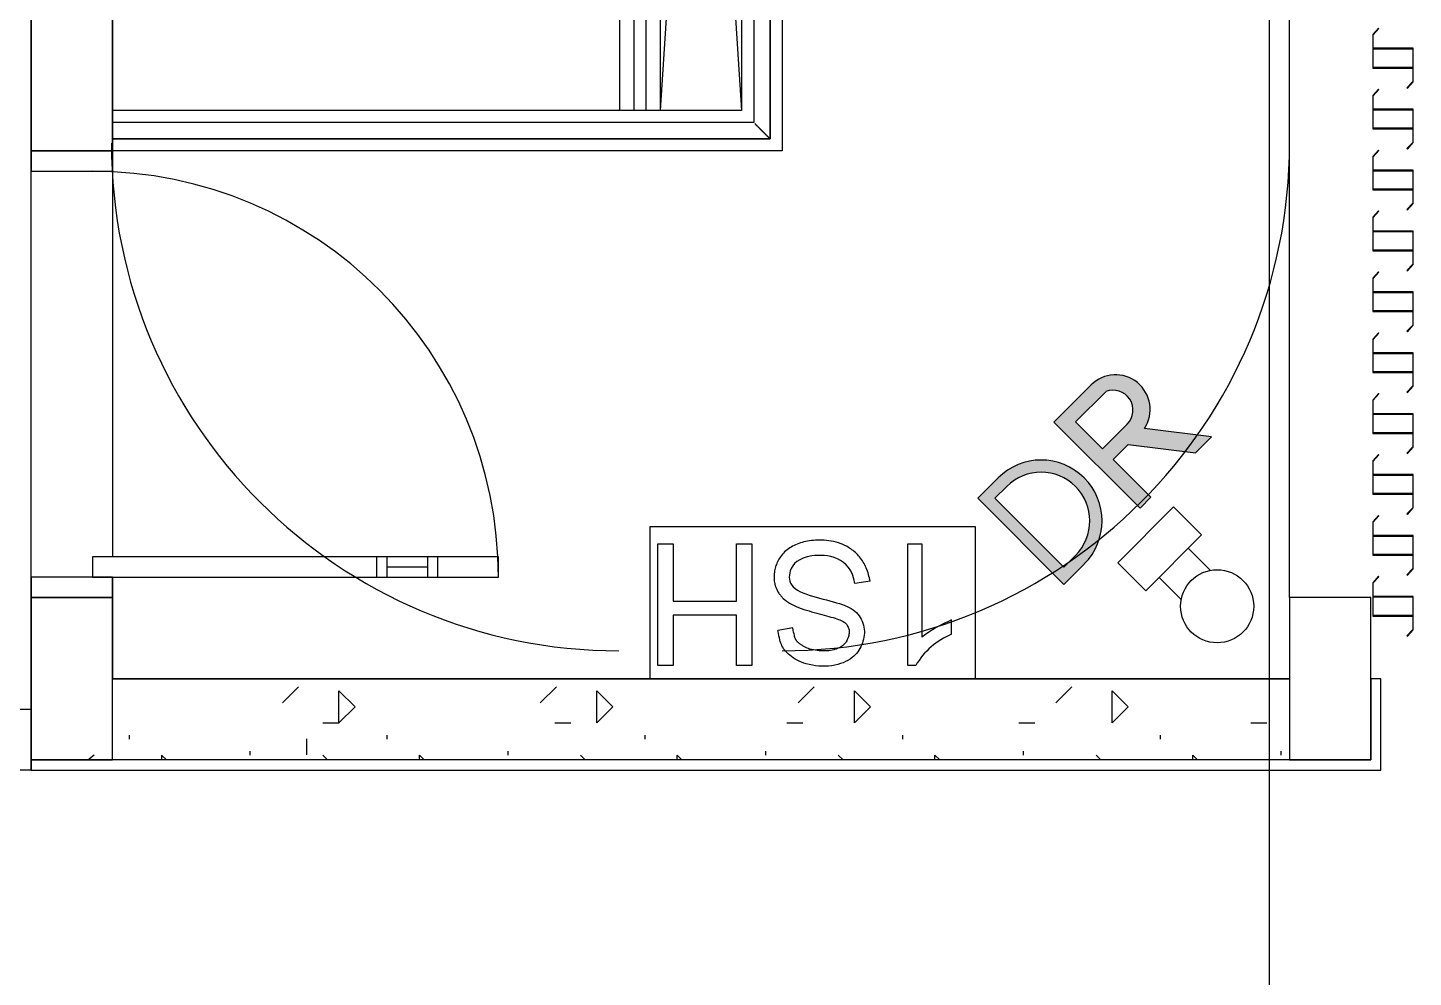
# Model space of a CAD drawing. Header units: millimetres. Extents: x -145636 to 131102, y -135903 to -7470.
# Drawn here: x 68036 to 71449, y -89409 to -87069 of the extents above; entities that cross this region are included whole.
import ezdxf

# ---------------------------------------------------------------- set-up
doc = ezdxf.new("R2010")
doc.units = ezdxf.units.MM
doc.layers.get('Defpoints').update_dxf_attribs({"color": 130})
doc.layers.add('M_ARCHI', color=8, linetype='Continuous')

# ---------------------------------------------------------------- blocks, each defined once
blk = doc.blocks.new('RF Archi 21.10.2024')
at = {"layer": 'M_ARCHI'}
h = blk.add_hatch(color=8, dxfattribs=at)
h.paths.add_polyline_path([(-95817.3, -104846.2), (-95767, -104795.9), (-95743.2, -104764.8), (-95728.2, -104728.7), (-95723.1, -104689.8), (-95728.2, -104651), (-95743.2, -104614.8), (-95767, -104583.8), (-95801.4, -104558.5), (-95834.3, -104544.9), (-95873.1, -104539.8), (-95911.9, -104544.9), (-95948.1, -104559.9), (-95979.1, -104583.8), (-96029.4, -104634), (-95909.9, -104753.5)])
h.paths.add_polyline_path([(-95817.3, -104803.7), (-95987, -104634), (-95957.9, -104605), (-95933.1, -104585.9), (-95904.1, -104573.9), (-95873.1, -104569.8), (-95842, -104573.9), (-95813.1, -104585.9), (-95788.2, -104605), (-95769.2, -104629.8), (-95757.2, -104658.8), (-95753.1, -104689.8), (-95757.2, -104720.9), (-95772, -104753.5), (-95788.2, -104774.7)])
h.paths.add_polyline_path([(-95629.5, -104658.3), (-95602.6, -104631.5), (-95695.4, -104538.7), (-95658.5, -104501.8), (-95493.2, -104522.1), (-95453.4, -104482.3), (-95618.7, -104462), (-95609.5, -104443.4), (-95605, -104423), (-95605.7, -104402.2), (-95611.3, -104382.1), (-95621.6, -104364.1), (-95636, -104349), (-95653.7, -104337.9), (-95673.5, -104331.5), (-95694.2, -104330), (-95714.8, -104333.5), (-95733.8, -104342), (-95750.2, -104354.8), (-95841.6, -104446.2), (-95801.4, -104486.4)])
h.paths.add_polyline_path([(-95721.9, -104512.1), (-95788.2, -104445.9), (-95713.7, -104371.4), (-95702, -104368.3), (-95689.9, -104368.3), (-95678.1, -104371.2), (-95667.5, -104376.9), (-95658.5, -104385.1), (-95651.9, -104395.2), (-95647.9, -104406.7), (-95646.9, -104418.8), (-95648.8, -104430.7), (-95653.7, -104441.8), (-95661.1, -104451.4)])
at = {"layer": 'M_ARCHI', "color": 8}
for p, q in [((-95311, -25375.2), (-95311, -128210.3)), ((-98361, -105278.5), (-98361, -97593.5)), ((-98361, -97793.5), (-98361, -103778.5)), ((-98161, -103778.5), (-98161, -97793.5)), ((-95261, -104878.5), (-95261, -97793.5)), ((-96811, -100653.5), (-96611, -103678.5)), ((-96811, -103678.5), (-96611, -100653.5)), ((-96911, -103678.5), (-96911, -100928.5)), ((-96876, -103678.5), (-96876, -100928.5)), ((-96876, -103678.5), (-96876, -100928.5)), ((-96846, -103678.5), (-96846, -100928.5)), ((-96846, -103678.5), (-96846, -100928.5)), ((-96811, -103678.5), (-96811, -100928.5)), ((-98161, -103403.5), (-98161, -104778.5)), ((-96911, -103678.5), (-96911, -103403.5)), ((-96611, -103403.5), (-96611, -103678.5)), ((-96611, -103403.5), (-96611, -103678.5)), ((-96581, -103403.5), (-96581, -103708.5)), ((-96581, -103409.3), (-96581, -103708.5)), ((-96541, -103403.5), (-96541, -103748.5)), ((-96541, -103748.5), (-96541, -103409.3)), ((-96511, -103403.5), (-96511, -103778.5)), ((-96511, -103403.5), (-96511, -103778.5)), ((-96511, -103403.5), (-96511, -103778.5)), ((-96511, -103403.5), (-96511, -103778.5)), ((-95041.9, -103476.1), (-95056.3, -103491.9)), ((-95056.3, -103491.9), (-95056.3, -103574.1)), ((-95056.3, -103491.9), (-95056.3, -103491.9)), ((-95054.8, -103492.5), (-95040.9, -103477.1)), ((-95054.8, -103525.6), (-95054.8, -103492.5)), ((-95054.8, -103492.5), (-95054.8, -103492.5)), ((-95040.9, -103477.1), (-95041.9, -103476.1)), ((-95041.9, -103476.1), (-95041.9, -103476.1)), ((-95040.9, -103477.1), (-95040.9, -103477.1)), ((-94956.3, -103525.6), (-95054.8, -103525.6)), ((-95054.8, -103525.6), (-95054.8, -103525.6)), ((-95054.8, -103527.1), (-94957.8, -103527.1)), ((-95054.8, -103572.6), (-95054.8, -103527.1)), ((-95054.8, -103527.1), (-95054.8, -103527.1)), ((-94957.8, -103527.1), (-94957.8, -103572.6)), ((-94957.8, -103527.1), (-94957.8, -103527.1)), ((-94956.3, -103607.8), (-94956.3, -103525.6)), ((-94956.3, -103525.6), (-94956.3, -103525.6)), ((-95056.3, -103574.1), (-94957.8, -103574.1)), ((-95056.3, -103574.1), (-95056.3, -103574.1)), ((-94957.8, -103572.6), (-95054.8, -103572.6)), ((-95054.8, -103572.6), (-95054.8, -103572.6)), ((-94957.8, -103572.6), (-94957.8, -103572.6)), ((-94957.8, -103574.1), (-94957.8, -103607.2)), ((-94957.8, -103574.1), (-94957.8, -103574.1)), ((-95041.9, -103626.1), (-95056.3, -103641.9)), ((-95054.8, -103642.5), (-95040.9, -103627.1)), ((-95040.9, -103627.1), (-95041.9, -103626.1)), ((-95041.9, -103626.1), (-95041.9, -103626.1)), ((-95040.9, -103627.1), (-95040.9, -103627.1)), ((-94957.8, -103607.2), (-94971.8, -103622.6)), ((-94971.8, -103622.6), (-94970.7, -103623.7)), ((-94971.8, -103622.6), (-94971.8, -103622.6)), ((-94970.7, -103623.7), (-94956.3, -103607.8)), ((-94970.7, -103623.7), (-94970.7, -103623.7)), ((-94957.8, -103607.2), (-94957.8, -103607.2)), ((-94956.3, -103607.8), (-94956.3, -103607.8)), ((-95056.3, -103641.9), (-95056.3, -103724.1)), ((-95056.3, -103641.9), (-95056.3, -103641.9)), ((-95054.8, -103675.6), (-95054.8, -103642.5)), ((-95054.8, -103642.5), (-95054.8, -103642.5)), ((-98161, -103778.5), (-98161, -103678.5)), ((-96611, -103678.5), (-98161, -103678.5)), ((-96612.4, -103678.5), (-96811, -103678.5)), ((-94956.3, -103675.6), (-95054.8, -103675.6)), ((-95054.8, -103675.6), (-95054.8, -103675.6)), ((-95054.8, -103677.1), (-94957.8, -103677.1)), ((-95054.8, -103722.6), (-95054.8, -103677.1)), ((-95054.8, -103677.1), (-95054.8, -103677.1)), ((-94957.8, -103677.1), (-94957.8, -103722.6)), ((-94957.8, -103677.1), (-94957.8, -103677.1)), ((-94956.3, -103757.8), (-94956.3, -103675.6)), ((-94956.3, -103675.6), (-94956.3, -103675.6)), ((-96581, -103708.5), (-98161, -103708.5)), ((-98161, -103748.5), (-98161, -103708.5)), ((-96581, -103708.5), (-98161, -103708.5)), ((-98161, -103711.2), (-98161, -103745.8)), ((-98161, -103745.8), (-98161, -103711.2)), ((-98161, -103743.5), (-98161, -103713.5)), ((-98161, -103743.5), (-98161, -103713.5)), ((-95056.3, -103724.1), (-94957.8, -103724.1)), ((-95056.3, -103724.1), (-95056.3, -103724.1)), ((-94957.8, -103722.6), (-95054.8, -103722.6)), ((-95054.8, -103722.6), (-95054.8, -103722.6)), ((-94957.8, -103722.6), (-94957.8, -103722.6)), ((-94957.8, -103724.1), (-94957.8, -103757.2)), ((-94957.8, -103724.1), (-94957.8, -103724.1)), ((-98161, -103748.5), (-96541, -103748.5)), ((-96541, -103748.5), (-98161, -103748.5)), ((-94957.8, -103757.2), (-94971.8, -103772.6)), ((-94970.7, -103773.7), (-94956.3, -103757.8)), ((-94957.8, -103757.2), (-94957.8, -103757.2)), ((-94956.3, -103757.8), (-94956.3, -103757.8)), ((-98361, -103778.5), (-98161, -103778.5)), ((-98361, -104878.5), (-98361, -103778.5)), ((-98361, -103778.5), (-98161, -103778.5)), ((-98161, -103778.5), (-98361, -103778.5)), ((-98361, -103778.5), (-98361, -103828.5)), ((-96511, -103778.5), (-98161, -103778.5)), ((-98161, -103828.5), (-98161, -103778.5)), ((-96511, -103778.5), (-98161, -103778.5)), ((-96511, -103778.5), (-96911, -103778.5)), ((-96511, -103778.5), (-96911, -103778.5)), ((-95041.9, -103776.1), (-95056.3, -103791.9)), ((-95056.3, -103791.9), (-95056.3, -103874.1)), ((-95056.3, -103791.9), (-95056.3, -103791.9)), ((-95054.8, -103792.5), (-95040.9, -103777.1)), ((-95054.8, -103825.6), (-95054.8, -103792.5)), ((-95054.8, -103792.5), (-95054.8, -103792.5)), ((-95040.9, -103777.1), (-95041.9, -103776.1)), ((-95041.9, -103776.1), (-95041.9, -103776.1)), ((-95040.9, -103777.1), (-95040.9, -103777.1)), ((-94971.8, -103772.6), (-94970.7, -103773.7)), ((-94971.8, -103772.6), (-94971.8, -103772.6)), ((-94970.7, -103773.7), (-94970.7, -103773.7)), ((-98361, -103828.5), (-98161, -103828.5)), ((-94956.3, -103825.6), (-95054.8, -103825.6)), ((-95054.8, -103825.6), (-95054.8, -103825.6)), ((-95054.8, -103827.1), (-94957.8, -103827.1)), ((-95054.8, -103872.6), (-95054.8, -103827.1)), ((-95054.8, -103827.1), (-95054.8, -103827.1)), ((-94957.8, -103827.1), (-94957.8, -103872.6)), ((-94957.8, -103827.1), (-94957.8, -103827.1)), ((-94956.3, -103907.8), (-94956.3, -103825.6)), ((-94956.3, -103825.6), (-94956.3, -103825.6)), ((-95056.3, -103874.1), (-94957.8, -103874.1)), ((-95056.3, -103874.1), (-95056.3, -103874.1)), ((-94957.8, -103872.6), (-95054.8, -103872.6)), ((-95054.8, -103872.6), (-95054.8, -103872.6)), ((-94957.8, -103872.6), (-94957.8, -103872.6)), ((-94957.8, -103874.1), (-94957.8, -103907.2)), ((-94957.8, -103874.1), (-94957.8, -103874.1)), ((-95041.9, -103926.1), (-95056.3, -103941.9)), ((-95054.8, -103942.5), (-95040.9, -103927.1)), ((-95040.9, -103927.1), (-95041.9, -103926.1)), ((-95041.9, -103926.1), (-95041.9, -103926.1)), ((-95040.9, -103927.1), (-95040.9, -103927.1)), ((-94957.8, -103907.2), (-94971.8, -103922.6)), ((-94971.8, -103922.6), (-94970.7, -103923.7)), ((-94971.8, -103922.6), (-94971.8, -103922.6)), ((-94970.7, -103923.7), (-94956.3, -103907.8)), ((-94970.7, -103923.7), (-94970.7, -103923.7)), ((-94957.8, -103907.2), (-94957.8, -103907.2)), ((-94956.3, -103907.8), (-94956.3, -103907.8)), ((-95056.3, -103941.9), (-95056.3, -104024.1)), ((-95056.3, -103941.9), (-95056.3, -103941.9)), ((-95054.8, -103975.6), (-95054.8, -103942.5)), ((-95054.8, -103942.5), (-95054.8, -103942.5)), ((-94956.3, -103975.6), (-95054.8, -103975.6)), ((-95054.8, -103975.6), (-95054.8, -103975.6)), ((-95054.8, -103977.1), (-94957.8, -103977.1)), ((-95054.8, -104022.6), (-95054.8, -103977.1)), ((-95054.8, -103977.1), (-95054.8, -103977.1)), ((-94957.8, -103977.1), (-94957.8, -104022.6)), ((-94957.8, -103977.1), (-94957.8, -103977.1)), ((-94956.3, -104057.8), (-94956.3, -103975.6)), ((-94956.3, -103975.6), (-94956.3, -103975.6)), ((-95056.3, -104024.1), (-94957.8, -104024.1)), ((-95056.3, -104024.1), (-95056.3, -104024.1)), ((-94957.8, -104022.6), (-95054.8, -104022.6)), ((-95054.8, -104022.6), (-95054.8, -104022.6)), ((-94957.8, -104022.6), (-94957.8, -104022.6)), ((-94957.8, -104024.1), (-94957.8, -104057.2)), ((-94957.8, -104024.1), (-94957.8, -104024.1)), ((-95041.9, -104076.1), (-95056.3, -104091.9)), ((-95040.9, -104077.1), (-95041.9, -104076.1)), ((-95041.9, -104076.1), (-95041.9, -104076.1)), ((-94957.8, -104057.2), (-94971.8, -104072.6)), ((-94971.8, -104072.6), (-94970.7, -104073.7)), ((-94971.8, -104072.6), (-94971.8, -104072.6)), ((-94970.7, -104073.7), (-94956.3, -104057.8)), ((-94970.7, -104073.7), (-94970.7, -104073.7)), ((-94957.8, -104057.2), (-94957.8, -104057.2)), ((-94956.3, -104057.8), (-94956.3, -104057.8)), ((-95056.3, -104091.9), (-95056.3, -104174.1)), ((-95056.3, -104091.9), (-95056.3, -104091.9)), ((-95054.8, -104092.5), (-95040.9, -104077.1)), ((-95054.8, -104125.6), (-95054.8, -104092.5)), ((-95054.8, -104092.5), (-95054.8, -104092.5)), ((-95040.9, -104077.1), (-95040.9, -104077.1)), ((-94956.3, -104125.6), (-95054.8, -104125.6)), ((-95054.8, -104125.6), (-95054.8, -104125.6)), ((-95054.8, -104127.1), (-94957.8, -104127.1)), ((-95054.8, -104172.6), (-95054.8, -104127.1)), ((-95054.8, -104127.1), (-95054.8, -104127.1)), ((-94957.8, -104127.1), (-94957.8, -104172.6)), ((-94957.8, -104127.1), (-94957.8, -104127.1)), ((-94956.3, -104207.8), (-94956.3, -104125.6)), ((-94956.3, -104125.6), (-94956.3, -104125.6)), ((-95056.3, -104174.1), (-94957.8, -104174.1)), ((-95056.3, -104174.1), (-95056.3, -104174.1)), ((-94957.8, -104172.6), (-95054.8, -104172.6)), ((-95054.8, -104172.6), (-95054.8, -104172.6)), ((-94957.8, -104172.6), (-94957.8, -104172.6)), ((-94957.8, -104174.1), (-94957.8, -104207.2)), ((-94957.8, -104174.1), (-94957.8, -104174.1)), ((-94957.8, -104207.2), (-94971.8, -104222.6)), ((-94970.7, -104223.7), (-94956.3, -104207.8)), ((-94957.8, -104207.2), (-94957.8, -104207.2)), ((-94956.3, -104207.8), (-94956.3, -104207.8)), ((-95041.9, -104226.1), (-95056.3, -104241.9)), ((-95056.3, -104241.9), (-95056.3, -104324.1)), ((-95056.3, -104241.9), (-95056.3, -104241.9)), ((-95054.8, -104242.5), (-95040.9, -104227.1)), ((-95054.8, -104275.6), (-95054.8, -104242.5)), ((-95054.8, -104242.5), (-95054.8, -104242.5)), ((-95040.9, -104227.1), (-95041.9, -104226.1)), ((-95041.9, -104226.1), (-95041.9, -104226.1)), ((-95040.9, -104227.1), (-95040.9, -104227.1)), ((-94971.8, -104222.6), (-94970.7, -104223.7)), ((-94971.8, -104222.6), (-94971.8, -104222.6)), ((-94970.7, -104223.7), (-94970.7, -104223.7)), ((-94956.3, -104275.6), (-95054.8, -104275.6)), ((-95054.8, -104275.6), (-95054.8, -104275.6)), ((-95054.8, -104277.1), (-94957.8, -104277.1)), ((-95054.8, -104322.6), (-95054.8, -104277.1)), ((-95054.8, -104277.1), (-95054.8, -104277.1)), ((-94957.8, -104277.1), (-94957.8, -104322.6)), ((-94957.8, -104277.1), (-94957.8, -104277.1)), ((-94956.3, -104357.8), (-94956.3, -104275.6)), ((-94956.3, -104275.6), (-94956.3, -104275.6)), ((-95056.3, -104324.1), (-94957.8, -104324.1)), ((-95056.3, -104324.1), (-95056.3, -104324.1)), ((-94957.8, -104322.6), (-95054.8, -104322.6)), ((-95054.8, -104322.6), (-95054.8, -104322.6)), ((-94957.8, -104322.6), (-94957.8, -104322.6)), ((-94957.8, -104324.1), (-94957.8, -104357.2)), ((-94957.8, -104324.1), (-94957.8, -104324.1)), ((-95750.2, -104354.8), (-95841.6, -104446.2)), ((-95788.2, -104445.9), (-95713.7, -104371.4)), ((-95041.9, -104376.1), (-95056.3, -104391.9)), ((-95054.8, -104392.5), (-95040.9, -104377.1)), ((-95040.9, -104377.1), (-95041.9, -104376.1)), ((-95041.9, -104376.1), (-95041.9, -104376.1)), ((-95040.9, -104377.1), (-95040.9, -104377.1)), ((-94957.8, -104357.2), (-94971.8, -104372.6)), ((-94971.8, -104372.6), (-94970.7, -104373.7)), ((-94971.8, -104372.6), (-94971.8, -104372.6)), ((-94970.7, -104373.7), (-94956.3, -104357.8)), ((-94970.7, -104373.7), (-94970.7, -104373.7)), ((-94957.8, -104357.2), (-94957.8, -104357.2)), ((-94956.3, -104357.8), (-94956.3, -104357.8)), ((-95056.3, -104391.9), (-95056.3, -104474.1)), ((-95056.3, -104391.9), (-95056.3, -104391.9)), ((-95054.8, -104425.6), (-95054.8, -104392.5)), ((-95054.8, -104392.5), (-95054.8, -104392.5)), ((-95841.6, -104446.2), (-95629.5, -104658.3)), ((-95721.9, -104512.1), (-95788.2, -104445.9)), ((-95661.1, -104451.4), (-95721.9, -104512.1)), ((-94956.3, -104425.6), (-95054.8, -104425.6)), ((-95054.8, -104425.6), (-95054.8, -104425.6)), ((-95054.8, -104427.1), (-94957.8, -104427.1)), ((-95054.8, -104472.6), (-95054.8, -104427.1)), ((-95054.8, -104427.1), (-95054.8, -104427.1)), ((-94957.8, -104427.1), (-94957.8, -104472.6)), ((-94957.8, -104427.1), (-94957.8, -104427.1)), ((-94956.3, -104507.8), (-94956.3, -104425.6)), ((-94956.3, -104425.6), (-94956.3, -104425.6)), ((-95453.4, -104482.3), (-95618.7, -104462)), ((-95493.2, -104522.1), (-95453.4, -104482.3)), ((-95056.3, -104474.1), (-94957.8, -104474.1)), ((-95056.3, -104474.1), (-95056.3, -104474.1)), ((-94957.8, -104472.6), (-95054.8, -104472.6)), ((-95054.8, -104472.6), (-95054.8, -104472.6)), ((-94957.8, -104472.6), (-94957.8, -104472.6)), ((-94957.8, -104474.1), (-94957.8, -104507.2)), ((-94957.8, -104474.1), (-94957.8, -104474.1)), ((-95695.4, -104538.7), (-95658.5, -104501.8)), ((-95658.5, -104501.8), (-95493.2, -104522.1)), ((-94957.8, -104507.2), (-94971.8, -104522.6)), ((-94970.7, -104523.7), (-94956.3, -104507.8)), ((-94957.8, -104507.2), (-94957.8, -104507.2)), ((-94956.3, -104507.8), (-94956.3, -104507.8)), ((-95602.6, -104631.5), (-95695.4, -104538.7)), ((-95041.9, -104526.1), (-95056.3, -104541.9)), ((-95056.3, -104541.9), (-95056.3, -104624.1)), ((-95056.3, -104541.9), (-95056.3, -104541.9)), ((-95054.8, -104542.5), (-95040.9, -104527.1)), ((-95054.8, -104575.6), (-95054.8, -104542.5)), ((-95054.8, -104542.5), (-95054.8, -104542.5)), ((-95040.9, -104527.1), (-95041.9, -104526.1)), ((-95041.9, -104526.1), (-95041.9, -104526.1)), ((-95040.9, -104527.1), (-95040.9, -104527.1)), ((-94971.8, -104522.6), (-94970.7, -104523.7)), ((-94971.8, -104522.6), (-94971.8, -104522.6)), ((-94970.7, -104523.7), (-94970.7, -104523.7)), ((-95979.1, -104583.8), (-96029.4, -104634)), ((-94956.3, -104575.6), (-95054.8, -104575.6)), ((-95054.8, -104575.6), (-95054.8, -104575.6)), ((-95054.8, -104577.1), (-94957.8, -104577.1)), ((-95054.8, -104622.6), (-95054.8, -104577.1)), ((-95054.8, -104577.1), (-95054.8, -104577.1)), ((-94957.8, -104577.1), (-94957.8, -104622.6)), ((-94957.8, -104577.1), (-94957.8, -104577.1)), ((-94956.3, -104657.8), (-94956.3, -104575.6)), ((-94956.3, -104575.6), (-94956.3, -104575.6)), ((-95987, -104634), (-95957.9, -104605)), ((-96029.4, -104634), (-95817.3, -104846.2)), ((-95817.3, -104803.7), (-95987, -104634)), ((-95684.4, -104792.8), (-95546.7, -104655)), ((-95629.5, -104658.3), (-95602.6, -104631.5)), ((-95546.7, -104655), (-95477.8, -104724)), ((-95056.3, -104624.1), (-94957.8, -104624.1)), ((-95056.3, -104624.1), (-95056.3, -104624.1)), ((-94957.8, -104622.6), (-95054.8, -104622.6)), ((-95054.8, -104622.6), (-95054.8, -104622.6)), ((-94957.8, -104622.6), (-94957.8, -104622.6)), ((-94957.8, -104624.1), (-94957.8, -104657.2)), ((-94957.8, -104624.1), (-94957.8, -104624.1)), ((-95041.9, -104676.1), (-95056.3, -104691.9)), ((-95054.8, -104692.5), (-95040.9, -104677.1)), ((-95040.9, -104677.1), (-95041.9, -104676.1)), ((-95041.9, -104676.1), (-95041.9, -104676.1)), ((-95040.9, -104677.1), (-95040.9, -104677.1)), ((-94957.8, -104657.2), (-94971.8, -104672.6)), ((-94971.8, -104672.6), (-94970.7, -104673.7)), ((-94971.8, -104672.6), (-94971.8, -104672.6)), ((-94970.7, -104673.7), (-94956.3, -104657.8)), ((-94970.7, -104673.7), (-94970.7, -104673.7)), ((-94957.8, -104657.2), (-94957.8, -104657.2)), ((-94956.3, -104657.8), (-94956.3, -104657.8)), ((-96836, -105078.5), (-96836, -104703.5)), ((-96836, -104703.5), (-96036, -104703.5)), ((-96036, -104703.5), (-96036, -105078.5)), ((-95477.8, -104724), (-95615.5, -104861.7)), ((-95056.3, -104691.9), (-95056.3, -104774.1)), ((-95056.3, -104691.9), (-95056.3, -104691.9)), ((-95054.8, -104725.6), (-95054.8, -104692.5)), ((-95054.8, -104692.5), (-95054.8, -104692.5)), ((-96817.3, -105046), (-96817.3, -104746)), ((-96817.3, -104746), (-96779.8, -104746)), ((-96779.8, -104746), (-96779.8, -104887.5)), ((-96623.5, -104887.5), (-96623.5, -104746)), ((-96623.5, -104746), (-96586, -104746)), ((-96586, -104746), (-96586, -105046)), ((-96201.5, -105046), (-96201.5, -104746)), ((-96201.5, -104746), (-96166.9, -104746)), ((-96166.9, -104746), (-96166.9, -104975.8)), ((-95455.8, -104811.5), (-95510.5, -104756.8)), ((-94956.3, -104725.6), (-95054.8, -104725.6)), ((-95054.8, -104725.6), (-95054.8, -104725.6)), ((-95054.8, -104727.1), (-94957.8, -104727.1)), ((-95054.8, -104772.6), (-95054.8, -104727.1)), ((-95054.8, -104727.1), (-95054.8, -104727.1)), ((-94957.8, -104727.1), (-94957.8, -104772.6)), ((-94957.8, -104727.1), (-94957.8, -104727.1)), ((-94956.3, -104807.8), (-94956.3, -104725.6)), ((-94956.3, -104725.6), (-94956.3, -104725.6)), ((-97210.2, -104778.5), (-98210.2, -104778.5)), ((-98210.2, -104778.5), (-98210.2, -104828.5)), ((-97510.2, -104778.5), (-97510.2, -104828.5)), ((-97485.2, -104778.5), (-97485.2, -104828.5)), ((-97385.2, -104778.5), (-97385.2, -104828.5)), ((-97360.2, -104778.5), (-97360.2, -104828.5)), ((-97210.2, -104828.5), (-97210.2, -104778.5)), ((-95788.2, -104774.7), (-95817.3, -104803.7)), ((-95684.4, -104792.8), (-95615.5, -104861.7)), ((-95056.3, -104774.1), (-94957.8, -104774.1)), ((-95056.3, -104774.1), (-95056.3, -104774.1)), ((-94957.8, -104772.6), (-95054.8, -104772.6)), ((-95054.8, -104772.6), (-95054.8, -104772.6)), ((-94957.8, -104772.6), (-94957.8, -104772.6)), ((-94957.8, -104774.1), (-94957.8, -104807.2)), ((-94957.8, -104774.1), (-94957.8, -104774.1)), ((-97385.2, -104803.5), (-97485.2, -104803.5)), ((-95817.3, -104846.2), (-95767, -104795.9)), ((-95041.9, -104826.1), (-95056.3, -104841.9)), ((-95040.9, -104827.1), (-95041.9, -104826.1)), ((-95041.9, -104826.1), (-95041.9, -104826.1)), ((-94957.8, -104807.2), (-94971.8, -104822.6)), ((-94971.8, -104822.6), (-94970.7, -104823.7)), ((-94971.8, -104822.6), (-94971.8, -104822.6)), ((-94970.7, -104823.7), (-94956.3, -104807.8)), ((-94970.7, -104823.7), (-94970.7, -104823.7)), ((-94957.8, -104807.2), (-94957.8, -104807.2)), ((-94956.3, -104807.8), (-94956.3, -104807.8)), ((-98161, -104828.5), (-98361, -104828.5)), ((-98361, -104828.5), (-98361, -104878.5)), ((-98210.2, -104828.5), (-97210.2, -104828.5)), ((-98161, -104828.5), (-98161, -105078.5)), ((-98161, -104878.5), (-98161, -104828.5)), ((-96294.7, -104838.4), (-96331.7, -104844.3)), ((-95528, -104883.7), (-95582.7, -104828.9)), ((-95056.3, -104841.9), (-95056.3, -104924.1)), ((-95056.3, -104841.9), (-95056.3, -104841.9)), ((-95054.8, -104842.5), (-95040.9, -104827.1)), ((-95054.8, -104875.6), (-95054.8, -104842.5)), ((-95054.8, -104842.5), (-95054.8, -104842.5)), ((-95040.9, -104827.1), (-95040.9, -104827.1)), ((-98361, -104878.5), (-98361, -105078.5)), ((-98161, -104878.5), (-98361, -104878.5)), ((-98161, -104878.5), (-98361, -104878.5)), ((-98361, -104878.5), (-98161, -104878.5)), ((-98161, -104878.5), (-98361, -104878.5)), ((-98361, -104878.5), (-98361, -105278.5)), ((-98161, -105078.5), (-98161, -104878.5)), ((-98161, -105278.5), (-98161, -104878.5)), ((-96779.8, -104887.5), (-96623.5, -104887.5)), ((-95061, -104878.5), (-95261, -104878.5)), ((-95261, -104878.5), (-95261, -105278.5)), ((-95061, -105278.5), (-95061, -104878.5)), ((-94956.3, -104875.6), (-95054.8, -104875.6)), ((-95054.8, -104875.6), (-95054.8, -104875.6)), ((-95054.8, -104877.1), (-94957.8, -104877.1)), ((-95054.8, -104922.6), (-95054.8, -104877.1)), ((-95054.8, -104877.1), (-95054.8, -104877.1)), ((-94957.8, -104877.1), (-94957.8, -104922.6)), ((-94957.8, -104877.1), (-94957.8, -104877.1)), ((-94956.3, -104957.8), (-94956.3, -104875.6)), ((-94956.3, -104875.6), (-94956.3, -104875.6)), ((-96779.8, -104922.3), (-96779.8, -105046)), ((-96623.5, -104922.3), (-96779.8, -104922.3)), ((-96623.5, -105046), (-96623.5, -104922.3)), ((-95056.3, -104924.1), (-94957.8, -104924.1)), ((-95056.3, -104924.1), (-95056.3, -104924.1)), ((-94957.8, -104922.6), (-95054.8, -104922.6)), ((-95054.8, -104922.6), (-95054.8, -104922.6)), ((-94957.8, -104922.6), (-94957.8, -104922.6)), ((-94957.8, -104924.1), (-94957.8, -104957.2)), ((-94957.8, -104924.1), (-94957.8, -104924.1)), ((-96484.9, -104952.8), (-96521.8, -104959.3)), ((-96093.6, -104968.9), (-96093.6, -104933.5)), ((-94957.8, -104957.2), (-94971.8, -104972.6)), ((-94970.7, -104973.7), (-94956.3, -104957.8)), ((-94957.8, -104957.2), (-94957.8, -104957.2)), ((-94956.3, -104957.8), (-94956.3, -104957.8)), ((-94971.8, -104972.6), (-94970.7, -104973.7)), ((-94971.8, -104972.6), (-94971.8, -104972.6)), ((-94970.7, -104973.7), (-94970.7, -104973.7)), ((-96779.8, -105046), (-96817.3, -105046)), ((-96586, -105046), (-96623.5, -105046)), ((-96182.1, -105046), (-96201.5, -105046)), ((-98361, -105078.5), (-98361, -105303.5)), ((-95261, -105078.5), (-98161, -105078.5)), ((-98161, -105078.5), (-95261, -105078.5)), ((-98161, -105078.5), (-95261, -105078.5)), ((-96036, -105078.5), (-96836, -105078.5)), ((-95036, -105078.5), (-95061, -105078.5)), ((-95061, -105078.5), (-95061, -105278.5)), ((-95036, -105303.5), (-95036, -105078.5)), ((-102236, -105153.5), (-98361, -105153.5)), ((-98361, -105303.5), (-98361, -105153.5)), ((-98361, -105303.5), (-102161, -105303.5)), ((-95261, -105278.5), (-98361, -105278.5)), ((-98361, -105278.5), (-98161, -105278.5)), ((-98361, -105303.5), (-95261, -105303.5)), ((-95061, -105278.5), (-95261, -105278.5)), ((-95261, -105278.5), (-95061, -105278.5)), ((-95261, -105303.5), (-95061, -105303.5)), ((-95061, -105303.5), (-95036, -105303.5))]:
    blk.add_line(p, q, dxfattribs=at)
at = {"layer": 'M_ARCHI', "color": 8, "linetype": 'Continuous'}
for p, q in [((-97742, -105137.8), (-97702.3, -105098.1)), ((-97107, -105137.8), (-97067.3, -105098.1)), ((-96472, -105137.8), (-96432.3, -105098.1)), ((-95837, -105137.8), (-95797.3, -105098.1)), ((-97603.1, -105187.3), (-97603.1, -105108)), ((-97563.4, -105147.7), (-97603.1, -105108)), ((-96968.1, -105187.3), (-96968.1, -105108)), ((-96928.4, -105147.7), (-96968.1, -105108)), ((-96333.1, -105187.3), (-96333.1, -105108)), ((-96293.4, -105147.7), (-96333.1, -105108)), ((-95698.1, -105187.3), (-95698.1, -105108)), ((-95658.4, -105147.7), (-95698.1, -105108)), ((-97603.1, -105187.4), (-97563.4, -105147.7)), ((-96968.1, -105187.4), (-96928.4, -105147.7)), ((-96333.1, -105187.4), (-96293.4, -105147.7)), ((-95698.1, -105187.4), (-95658.4, -105147.7)), ((-97642.7, -105187.3), (-97603, -105187.3)), ((-97071.2, -105187.3), (-97031.5, -105187.3)), ((-96499.7, -105187.3), (-96460, -105187.3)), ((-95928.2, -105187.3), (-95888.5, -105187.3)), ((-95356.7, -105187.3), (-95317, -105187.3)), ((-98119, -105227), (-98119, -105217.1)), ((-97682.4, -105266.3), (-97682.4, -105226.7)), ((-97484, -105227), (-97484, -105217.1)), ((-96849, -105227), (-96849, -105217.1)), ((-96214, -105227), (-96214, -105217.1)), ((-95579, -105227), (-95579, -105217.1)), ((-98222, -105278.5), (-98206.1, -105266.3)), ((-98028, -105278.5), (-98039.8, -105266.7)), ((-98039.6, -105278.5), (-98039.6, -105266.7)), ((-97821.4, -105266.7), (-97821.4, -105256.8)), ((-97631.1, -105278.5), (-97642.8, -105266.8)), ((-97393, -105278.5), (-97404.8, -105266.7)), ((-97404.6, -105278.5), (-97404.6, -105266.7)), ((-97186.4, -105266.7), (-97186.4, -105256.8)), ((-96996.1, -105278.5), (-97007.8, -105266.8)), ((-96758, -105278.5), (-96769.8, -105266.7)), ((-96769.6, -105278.5), (-96769.6, -105266.7)), ((-96551.4, -105266.7), (-96551.4, -105256.8)), ((-96361.1, -105278.5), (-96372.8, -105266.8)), ((-96123, -105278.5), (-96134.8, -105266.7)), ((-96134.6, -105278.5), (-96134.6, -105266.7)), ((-95916.4, -105266.7), (-95916.4, -105256.8)), ((-95726.1, -105278.5), (-95737.8, -105266.8)), ((-95488, -105278.5), (-95499.8, -105266.7)), ((-95499.6, -105278.5), (-95499.6, -105266.7)), ((-95281.4, -105266.7), (-95281.4, -105256.8))]:
    blk.add_line(p, q, dxfattribs=at)
at = {"layer": 'M_ARCHI', "color": 8}
blk.add_circle((-95439.5, -104900), 90, dxfattribs=at)
for centre, radius, start, end in [((-96913.6, -103759.6), 1250, 180, 270), ((-96511, -103759.6), 1250, 270, 0), ((-98210.2, -104828.5), 1000, 0, 90), ((-95689.9, -104415.1), 85.2, 326.6067, 135), ((-95695.7, -104416.8), 48.9, 315, 111.6586), ((-95873.1, -104689.8), 150, 315, 135), ((-95873.1, -104689.8), 120, 315, 135), ((-95940.5, -105283.5), 382, 113.6395, 126.3605), ((-96026.8, -105134.6), 178.7, 111.9432, 150.2806)]:
    blk.add_arc(centre, radius, start, end, dxfattribs=at)
for points, knots in [([(-96578.3, -103711.2), (-96577.9, -103711.6), (-96577.2, -103712.3), (-96576.1, -103713.4), (-96574.9, -103714.6), (-96573.2, -103716.3), (-96571.4, -103718.1), (-96569.9, -103719.6), (-96568.7, -103720.8), (-96567.4, -103722), (-96566.2, -103723.3), (-96564.9, -103724.6), (-96563.6, -103725.9), (-96562.3, -103727.2), (-96561, -103728.5), (-96559.7, -103729.8), (-96558.4, -103731.1), (-96557.1, -103732.4), (-96555.8, -103733.7), (-96554.6, -103734.9), (-96553.3, -103736.1), (-96552.2, -103737.3), (-96551, -103738.5), (-96549.9, -103739.6), (-96548.5, -103741), (-96547.2, -103742.3), (-96546, -103743.5), (-96544.8, -103744.6), (-96544.1, -103745.4), (-96543.7, -103745.8)], [0.1666667, 0.1666667, 0.1666667, 0.1666667, 0.2083333, 0.2291667, 0.25, 0.2916667, 0.3333333, 0.3541667, 0.375, 0.3958333, 0.4166667, 0.4375, 0.4583333, 0.4791667, 0.5, 0.5208333, 0.5416667, 0.5625, 0.5833333, 0.6041667, 0.625, 0.6458333, 0.6666667, 0.6875, 0.7083333, 0.75, 0.7708333, 0.7916667, 0.8333333, 0.8333333, 0.8333333, 0.8333333]), ([(-96543.7, -103745.8), (-96544.1, -103745.4), (-96544.8, -103744.6), (-96546, -103743.5), (-96547.2, -103742.3), (-96548.8, -103740.7), (-96550.6, -103738.9), (-96552.2, -103737.3), (-96553.3, -103736.1), (-96554.6, -103734.9), (-96555.8, -103733.7), (-96557.1, -103732.4), (-96558.4, -103731.1), (-96559.7, -103729.8), (-96561, -103728.5), (-96562.3, -103727.2), (-96563.6, -103725.9), (-96564.9, -103724.6), (-96566.2, -103723.3), (-96567.4, -103722), (-96568.7, -103720.8), (-96569.9, -103719.6), (-96571, -103718.5), (-96572.1, -103717.4), (-96573.5, -103715.9), (-96574.9, -103714.6), (-96576.1, -103713.4), (-96577.2, -103712.3), (-96577.9, -103711.6), (-96578.3, -103711.2)], [0.1666667, 0.1666667, 0.1666667, 0.1666667, 0.2083333, 0.2291667, 0.25, 0.2916667, 0.3333333, 0.3541667, 0.375, 0.3958333, 0.4166667, 0.4375, 0.4583333, 0.4791667, 0.5, 0.5208333, 0.5416667, 0.5625, 0.5833333, 0.6041667, 0.625, 0.6458333, 0.6666667, 0.6875, 0.7083333, 0.75, 0.7708333, 0.7916667, 0.8333333, 0.8333333, 0.8333333, 0.8333333]), ([(-96294.7, -104838.4), (-96296.5, -104826.6), (-96302.8, -104804.7), (-96319.5, -104777.3), (-96341.7, -104757.4), (-96374.3, -104741), (-96406.5, -104736.3), (-96434.7, -104737.4), (-96453.2, -104740.3), (-96470.2, -104744.9), (-96485.7, -104751.7), (-96499.4, -104760.7), (-96510.8, -104771.7), (-96519.6, -104784), (-96525.6, -104796.8), (-96529.4, -104809.4), (-96531.5, -104823.2), (-96531, -104837.9), (-96527.3, -104853.2), (-96521.2, -104865.6), (-96514.4, -104874.6), (-96506.5, -104882.8), (-96496.1, -104890.7), (-96479.2, -104899.9), (-96457.7, -104908), (-96432, -104915.3), (-96407.2, -104921.8), (-96384.9, -104928), (-96370.2, -104932.9), (-96362.6, -104936.4), (-96358.5, -104938.8), (-96356.2, -104940.6), (-96354.6, -104942.2), (-96353, -104943.9), (-96350.9, -104946.8), (-96348.6, -104951.2), (-96346.8, -104955.9), (-96346.1, -104959.5), (-96345.9, -104962), (-96345.9, -104964.2), (-96346.1, -104966.5), (-96346.6, -104969.9), (-96347.6, -104974.4), (-96349.7, -104980.2), (-96352.1, -104985.4), (-96354.6, -104989.4), (-96357.3, -104992.9), (-96360.5, -104995.9), (-96364.6, -104999), (-96369.9, -105002.1), (-96376.3, -105004.9), (-96386, -105008), (-96400.3, -105010.4), (-96420.4, -105010.2), (-96439.4, -105007), (-96451.1, -105002.5), (-96459.6, -104998), (-96465.4, -104994.2), (-96471.3, -104989.6), (-96474.2, -104986.9), (-96475.7, -104985.1), (-96476.6, -104983.8), (-96477.5, -104982.2), (-96478.5, -104980.2), (-96479.6, -104977.2), (-96481.5, -104970.2), (-96483.4, -104961), (-96484.9, -104952.8)], [0, 0, 0, 0, 0.0094441, 0.0188882, 0.0283323, 0.0377764, 0.0566646, 0.0661087, 0.0755528, 0.0849969, 0.094441, 0.1038851, 0.1133292, 0.1227733, 0.1322174, 0.1416615, 0.1511056, 0.1605497, 0.1699938, 0.1794379, 0.18416, 0.188882, 0.1983261, 0.2077702, 0.2266584, 0.2455466, 0.2644348, 0.283323, 0.3022112, 0.3116553, 0.3210994, 0.3305435, 0.3352656, 0.3399876, 0.3494317, 0.3588758, 0.3683199, 0.3777641, 0.3824861, 0.3872082, 0.3919302, 0.3966523, 0.4060964, 0.4155405, 0.4249846, 0.4344287, 0.4438728, 0.4533169, 0.462761, 0.4722051, 0.4816492, 0.4910933, 0.5099815, 0.5288697, 0.5477579, 0.5666461, 0.5760902, 0.5855343, 0.5949784, 0.6044225, 0.6091445, 0.6138666, 0.6185886, 0.6233107, 0.6280327, 0.6327548, 0.6421989, 0.6421989, 0.6421989, 0.6421989]), ([(-96331.7, -104844.3), (-96342.3, -104777.2), (-96455.8, -104764.6), (-96496.9, -104807.7), (-96493.5, -104856.8), (-96429.5, -104878.1), (-96360.5, -104894.4), (-96323.8, -104913.3), (-96304.2, -104956), (-96313.7, -104997.7), (-96336.4, -105030.1), (-96386.6, -105050.9), (-96452.6, -105046), (-96490.6, -105024.1), (-96512, -105002.7), (-96518.2, -104979.4), (-96521.8, -104959.3)], [0, 0, 0, 0, 0.0704694, 0.1354965, 0.1868985, 0.2416058, 0.294004, 0.3404298, 0.3786303, 0.4163415, 0.4561877, 0.5028762, 0.5508129, 0.5917383, 0.6203888, 0.6421989, 0.6421989, 0.6421989, 0.6421989])]:
    blk.add_open_spline(points, degree=3, knots=knots, dxfattribs=at)

msp = doc.modelspace()

# ---------------------------------------------------------------- linework, layer by layer
at = {"layer": 'Defpoints', "color": 8}
for points in [[(68244.7, -88473), (68244.7, -88673), (68426.9, -88673)], [(71144.7, -88473), (71144.7, -88673), (70966.4, -88673)]]:
    msp.add_lwpolyline(points, dxfattribs=at)

# ---------------------------------------------------------------- block references
at = {"layer": 'M_ARCHI', "color": 8, "linetype": 'Continuous'}
msp.add_blockref('RF Archi 21.10.2024', (166405.7, 16405.4), dxfattribs=at)

doc.saveas('drawing.dxf')
